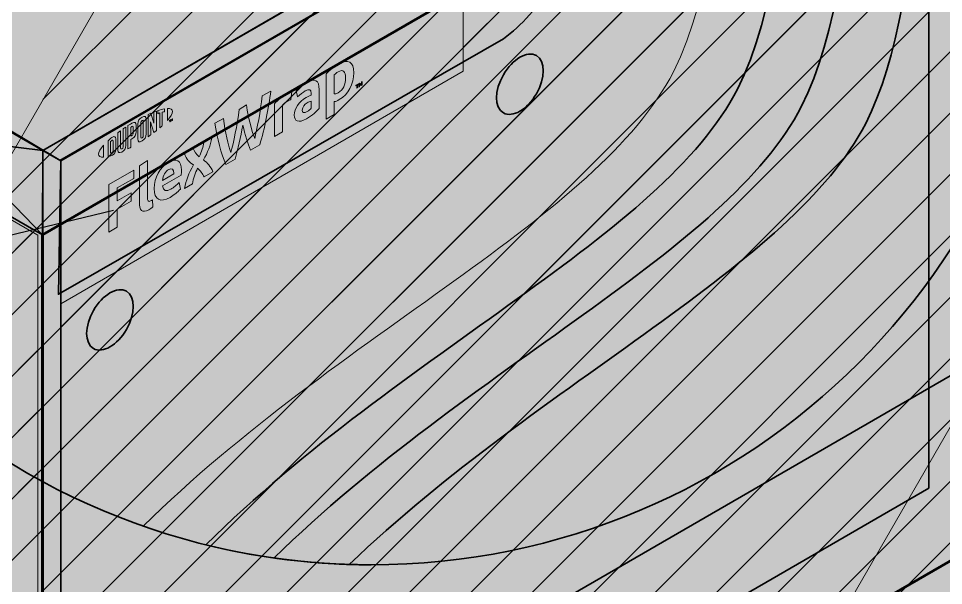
# Model space of a CAD drawing. Extents: x 26 to 585, y -793 to -8.
# Drawn here: x 246.1 to 459.2, y -595.6 to -465 of the extents above; entities that cross this region are included whole.
import ezdxf

# ---------------------------------------------------------------- set-up
doc = ezdxf.new("R2010")
doc.units = 0
doc.header["$MEASUREMENT"] = 0
for name, color, linetype, lineweight in [('brown coat', 7, 'Continuous', 0), ('circle', 7, 'Continuous', 0), ('drywall', 7, 'Continuous', 0), ('finish coat', 7, 'Continuous', 0), ('flexwrap', 7, 'Continuous', 0), ('lines and arrows', 7, 'Continuous', 0), ('OSB', 7, 'Continuous', 0), ('scratch coat', 7, 'Continuous', 0), ('studs and insulation', 7, 'Continuous', 0), ('vapor retrarder', 7, 'Continuous', 0), ('wire', 7, 'Continuous', 0), ('WRB', 7, 'Continuous', 0), ('WRB fasteners', 7, 'Continuous', 0)]:
    doc.layers.add(name, color=color, linetype=linetype, lineweight=lineweight)
pattern_1 = [(45, (0, 0), (-7.07107, 7.07107), [])]

# ---------------------------------------------------------------- blocks, each defined once
blk = doc.blocks.new('Block_8')
at = {"layer": 'drywall', "true_color": 0xebebec, "transparency": 33554687}
h = blk.add_hatch(color=7, dxfattribs=at)
h.dxf.hatch_style = 2
h.paths.add_polyline_path([(288.62, -287.56), (455.82, -190.84), (455.82, -573.17), (194.17, -724.54), (194.17, -462.21), (288.62, -407.56)])
at = {"layer": 'drywall', "color": 250, "lineweight": 35, "true_color": 0x231f20}
blk.add_lwpolyline([(288.62, -287.56), (455.82, -190.84), (455.82, -573.17), (194.17, -724.54), (194.17, -462.21), (288.62, -407.56)], close=True, dxfattribs=at)
at = {"layer": 'drywall'}
blk.add_circle((327.36, -431.97), 158.87, dxfattribs=at)
blk = doc.blocks.new('Block_9')
at = {"layer": 'vapor retrarder', "true_color": 0xc0e2ca, "transparency": 33554687}
h = blk.add_hatch(color=254, dxfattribs=at)
h.dxf.hatch_style = 2
edge = h.paths.add_edge_path()
edge.add_spline(control_points=[(199.26, -465.4), (201.2, -519.02), (203.58, -587.4), (190.31, -703.68), (190.31, -703.68), (558.88, -490.58), (558.88, -490.58), (558.88, -490.58), (551.08, -142.2), (551.08, -142.2), (551.08, -142.2), (295.49, -290.07), (295.49, -290.07), (292.7, -315.61), (290.81, -362.65), (294.05, -410.68), (294.05, -410.68), (199.26, -465.4), (199.26, -465.4)], knot_values=[0, 0, 0, 0, 1, 1, 1, 2, 2, 2, 3, 3, 3, 4, 4, 4, 5, 5, 5, 6, 6, 6, 6], degree=3, periodic=0)
at = {"layer": 'vapor retrarder'}
blk.add_circle((327.36, -431.97), 158.87, dxfattribs=at)
at = {"layer": 'vapor retrarder', "color": 250, "lineweight": 35, "true_color": 0x231f20}
blk.add_open_spline([(199.26, -465.4), (201.2, -519.02), (203.58, -587.4), (190.31, -703.68), (190.31, -703.68), (558.88, -490.58), (558.88, -490.58), (558.88, -490.58), (551.08, -142.2), (551.08, -142.2), (551.08, -142.2), (295.49, -290.07), (295.49, -290.07), (292.7, -315.61), (290.81, -362.65), (294.05, -410.68), (294.05, -410.68), (199.26, -465.4), (199.26, -465.4)], degree=3, knots=[0, 0, 0, 0, 1, 1, 1, 2, 2, 2, 3, 3, 3, 4, 4, 4, 5, 5, 5, 6, 6, 6, 6], dxfattribs=at)
blk = doc.blocks.new('Block_11')
at = {"layer": 'studs and insulation', "true_color": 0xffeb95, "transparency": 33554687}
h = blk.add_hatch(color=41, dxfattribs=at)
h.dxf.hatch_style = 2
h.paths.add_polyline_path([(558.47, -533.57), (558.47, -337.66), (251.64, -514.81), (251.64, -710.72)])
at = {"layer": 'studs and insulation', "true_color": 0x000000, "transparency": 33554687}
h = blk.add_hatch(dxfattribs=at)
h.set_pattern_fill('_U', color=18, scale=10, angle=45, style=2, pattern_type=0)
h.set_pattern_definition(pattern_1)
h.paths.add_polyline_path([(250.56, -712.17), (250.56, -514.91), (208.3, -490.51), (208.3, -687.77)])
at = {"layer": 'studs and insulation', "color": 250, "lineweight": 60, "true_color": 0x231f20}
blk.add_lwpolyline([(558.47, -533.57), (558.47, -337.66), (251.64, -514.81), (251.64, -710.72)], close=True, dxfattribs=at)
at = {"layer": 'studs and insulation'}
blk.add_lwpolyline([(250.56, -712.17), (250.56, -514.91), (208.3, -490.51), (208.3, -687.77)], close=True, dxfattribs=at)
blk = doc.blocks.new('Block_12')
at = {"layer": 'studs and insulation', "true_color": 0xc2b59b, "transparency": 33554687}
h = blk.add_hatch(color=253, dxfattribs=at)
h.dxf.hatch_style = 2
h.paths.add_polyline_path([(251.69, -495.37), (558.06, -318.48), (515.25, -293.82), (208.88, -470.7)])
h = blk.add_hatch(color=253, dxfattribs=at)
h.dxf.hatch_style = 2
h.paths.add_polyline_path([(558.47, -337.66), (558.52, -318.22), (251.69, -495.37), (251.64, -514.81)])
h = blk.add_hatch(color=253, dxfattribs=at)
h.dxf.hatch_style = 2
h.paths.add_polyline_path([(251.64, -514.81), (251.69, -495.37), (208.88, -470.7), (208.83, -490.15)])
at = {"layer": 'studs and insulation', "color": 250, "lineweight": 35, "true_color": 0x231f20}
for p, q in [((208.88, -470.7), (251.69, -514.89)), ((208.83, -490.15), (251.69, -495.37))]:
    blk.add_line(p, q, dxfattribs=at)
for points in [[(251.69, -495.37), (558.06, -318.48), (515.25, -293.82), (208.88, -470.7)], [(558.47, -337.66), (558.52, -318.22), (251.69, -495.37), (251.64, -514.81)], [(251.64, -514.81), (251.69, -495.37), (208.88, -470.7), (208.83, -490.15)]]:
    blk.add_lwpolyline(points, close=True, dxfattribs=at)
blk = doc.blocks.new('Block_10')
at = {"layer": 'studs and insulation'}
blk.add_circle((327.36, -431.97), 158.87, dxfattribs=at)
for name in ['Block_12', 'Block_11']:
    blk.add_blockref(name, (0, 0), dxfattribs=at)
blk = doc.blocks.new('Block_15')
at = {"layer": 'OSB', "true_color": 0xcfae78, "transparency": 33554687}
h = blk.add_hatch(color=43, dxfattribs=at)
h.dxf.hatch_style = 2
h.paths.add_polyline_path([(348.55, -324.11), (517.48, -226.38), (517.48, -608.71), (255.83, -760.08), (255.83, -497.75), (348.55, -444.11)])
h = blk.add_hatch(color=43, dxfattribs=at)
h.dxf.hatch_style = 2
h.paths.add_polyline_path([(348.34, -444.23), (255.83, -497.75), (251.69, -495.37), (344.38, -441.75)])
h = blk.add_hatch(color=43, dxfattribs=at)
h.dxf.hatch_style = 2
h.paths.add_polyline_path([(255.83, -497.75), (255.83, -760.08), (251.69, -757.69), (251.69, -495.37)])
at = {"layer": 'OSB', "color": 250, "lineweight": 35, "true_color": 0x231f20}
for points in [[(348.55, -324.11), (517.48, -226.38), (517.48, -608.71), (255.83, -760.08), (255.83, -497.75), (348.55, -444.11)], [(348.34, -444.23), (255.83, -497.75), (251.69, -495.37), (344.38, -441.75)], [(255.83, -497.75), (255.83, -760.08), (251.69, -757.69), (251.69, -495.37)]]:
    blk.add_lwpolyline(points, close=True, dxfattribs=at)
at = {"layer": 'OSB'}
blk.add_circle((327.36, -431.97), 158.87, dxfattribs=at)
blk = doc.blocks.new('Block_16')
at = {"layer": 'WRB', "true_color": 0x000000, "transparency": 33554687}
h = blk.add_hatch(dxfattribs=at)
h.set_pattern_fill('_U', color=18, scale=10, angle=45, style=2, pattern_type=0)
h.set_pattern_definition(pattern_1)
h.paths.add_polyline_path([(517.48, -608.71), (255.83, -760.08), (255.83, -497.75), (348.55, -444.11), (348.55, -324.11), (517.48, -226.38)])
at = {"layer": 'WRB', "color": 250, "lineweight": 35, "true_color": 0x231f20}
blk.add_lwpolyline([(348.55, -324.11), (517.48, -226.38), (517.48, -608.71), (255.83, -760.08), (255.83, -497.75), (348.55, -444.11)], close=True, dxfattribs=at)
at = {"layer": 'WRB'}
blk.add_lwpolyline([(517.48, -608.71), (255.83, -760.08), (255.83, -497.75), (348.55, -444.11), (348.55, -324.11), (517.48, -226.38)], close=True, dxfattribs=at)
blk.add_circle((327.36, -431.97), 158.87, dxfattribs=at)
blk = doc.blocks.new('Block_18')
at = {"layer": 'flexwrap', "true_color": 0x003b71, "transparency": 33554687}
h = blk.add_hatch(color=156, dxfattribs=at)
h.dxf.hatch_style = 2
edge = h.paths.add_edge_path()
edge.add_spline(control_points=[(319.72, -482.1), (320.91, -481.41), (321.47, -480.25), (321.47, -478.64), (321.47, -477.23), (320.95, -476.59), (319.72, -477.3), (319.38, -477.5), (319.14, -477.72), (318.85, -478.01), (318.85, -478.01), (318.85, -482.38), (318.85, -482.38), (319.11, -482.36), (319.33, -482.33), (319.72, -482.1)], knot_values=[0, 0, 0, 0, 1, 1, 1, 2, 2, 2, 3, 3, 3, 4, 4, 4, 5, 5, 5, 5], degree=3, periodic=0)
edge = h.paths.add_edge_path()
edge.add_spline(control_points=[(319.99, -483.69), (319.52, -483.97), (319.19, -484.09), (318.85, -484.15), (318.85, -484.15), (318.85, -487.12), (318.85, -487.12), (318.85, -487.12), (317, -488.19), (317, -488.19), (317, -488.19), (317, -477.76), (317, -477.76), (317.77, -476.91), (318.85, -476.02), (319.81, -475.47), (322.03, -474.19), (323.36, -474.98), (323.36, -477.48), (323.36, -480.05), (322.1, -482.48), (319.99, -483.69)], knot_values=[0, 0, 0, 0, 1, 1, 1, 2, 2, 2, 3, 3, 3, 4, 4, 4, 5, 5, 5, 6, 6, 6, 7, 7, 7, 7], degree=3, periodic=0)
h = blk.add_hatch(color=156, dxfattribs=at)
h.dxf.hatch_style = 2
edge = h.paths.add_edge_path()
edge.add_spline(control_points=[(313.56, -485.67), (313.56, -485.67), (313.56, -484), (313.56, -484), (313.25, -484.1), (312.93, -484.24), (312.6, -484.43), (311.98, -484.79), (311.49, -485.35), (311.49, -486.08), (311.49, -486.74), (311.9, -486.85), (312.62, -486.44), (313.02, -486.2), (313.36, -485.91), (313.56, -485.67)], knot_values=[0, 0, 0, 0, 1, 1, 1, 2, 2, 2, 3, 3, 3, 4, 4, 4, 5, 5, 5, 5], degree=3, periodic=0)
edge = h.paths.add_edge_path()
edge.add_spline(control_points=[(312.43, -488.09), (310.57, -489.16), (309.64, -488.66), (309.64, -487.25), (309.64, -485.7), (310.74, -484.16), (312.36, -483.21), (312.74, -482.99), (313.22, -482.77), (313.56, -482.64), (313.56, -482.64), (313.56, -482.26), (313.56, -482.26), (313.56, -481.31), (313.09, -481.13), (312.18, -481.66), (311.59, -482), (310.95, -482.48), (310.4, -483.06), (310.4, -483.06), (310.06, -481.57), (310.06, -481.57), (310.64, -480.95), (311.57, -480.23), (312.4, -479.75), (314.39, -478.6), (315.38, -479.25), (315.38, -481.36), (315.38, -481.36), (315.38, -485.7), (315.38, -485.7), (314.82, -486.35), (313.78, -487.31), (312.43, -488.09)], knot_values=[0, 0, 0, 0, 1, 1, 1, 2, 2, 2, 3, 3, 3, 4, 4, 4, 5, 5, 5, 6, 6, 6, 7, 7, 7, 8, 8, 8, 9, 9, 9, 10, 10, 10, 11, 11, 11, 11], degree=3, periodic=0)
h = blk.add_hatch(color=156, dxfattribs=at)
h.dxf.hatch_style = 2
edge = h.paths.add_edge_path()
edge.add_spline(control_points=[(324.69, -479.87), (324.76, -480.03), (324.83, -480.13), (324.91, -480.22), (324.99, -480.03), (325.04, -479.86), (325.11, -479.63), (325.11, -479.63), (325.31, -479.52), (325.31, -479.52), (325.31, -479.52), (325.31, -480.33), (325.31, -480.33), (325.31, -480.33), (325.14, -480.43), (325.14, -480.43), (325.14, -480.43), (325.14, -480.05), (325.14, -480.05), (325.14, -480.05), (325.15, -479.92), (325.15, -479.92), (325.09, -480.08), (325.03, -480.24), (324.97, -480.38), (324.97, -480.38), (324.84, -480.45), (324.84, -480.45), (324.78, -480.38), (324.72, -480.29), (324.66, -480.2), (324.66, -480.2), (324.67, -480.32), (324.67, -480.32), (324.67, -480.32), (324.67, -480.7), (324.67, -480.7), (324.67, -480.7), (324.5, -480.79), (324.5, -480.79), (324.5, -480.79), (324.5, -479.99), (324.5, -479.99), (324.5, -479.99), (324.69, -479.87), (324.69, -479.87)], knot_values=[0, 0, 0, 0, 1, 1, 1, 2, 2, 2, 3, 3, 3, 4, 4, 4, 5, 5, 5, 6, 6, 6, 7, 7, 7, 8, 8, 8, 9, 9, 9, 10, 10, 10, 11, 11, 11, 12, 12, 12, 13, 13, 13, 14, 14, 14, 15, 15, 15, 15], degree=3, periodic=0)
edge = h.paths.add_edge_path()
edge.add_spline(control_points=[(324.04, -480.43), (324.04, -480.43), (323.85, -480.54), (323.85, -480.54), (323.85, -480.54), (323.85, -480.36), (323.85, -480.36), (323.85, -480.36), (324.42, -480.03), (324.42, -480.03), (324.42, -480.03), (324.42, -480.21), (324.42, -480.21), (324.42, -480.21), (324.23, -480.32), (324.23, -480.32), (324.23, -480.32), (324.23, -480.95), (324.23, -480.95), (324.23, -480.95), (324.04, -481.06), (324.04, -481.06), (324.04, -481.06), (324.04, -480.43), (324.04, -480.43)], knot_values=[0, 0, 0, 0, 1, 1, 1, 2, 2, 2, 3, 3, 3, 4, 4, 4, 5, 5, 5, 6, 6, 6, 7, 7, 7, 8, 8, 8, 8], degree=3, periodic=0)
h = blk.add_hatch(color=156, dxfattribs=at)
h.dxf.hatch_style = 2
edge = h.paths.add_edge_path()
edge.add_spline(control_points=[(302.25, -482.84), (302.25, -482.84), (304.23, -481.7), (304.23, -481.7), (303.71, -485.64), (302.82, -490.45), (301.67, -494.12), (301.67, -494.12), (299.54, -495.34), (299.54, -495.34), (298.88, -493.77), (298.29, -491.82), (297.79, -489.55), (297.27, -492.41), (296.69, -495.04), (296.01, -497.38), (296.01, -497.38), (293.89, -498.61), (293.89, -498.61), (292.81, -496.23), (291.84, -492.49), (291.34, -489.14), (291.34, -489.14), (293.31, -488.01), (293.31, -488.01), (293.73, -491.06), (294.48, -494.33), (295.04, -495.83), (295.62, -493.67), (296.53, -489.55), (296.92, -485.92), (296.92, -485.92), (298.65, -484.92), (298.65, -484.92), (299.06, -488.09), (299.94, -491.18), (300.53, -492.66), (301.07, -490.52), (301.84, -486.37), (302.25, -482.84)], knot_values=[0, 0, 0, 0, 1, 1, 1, 2, 2, 2, 3, 3, 3, 4, 4, 4, 5, 5, 5, 6, 6, 6, 7, 7, 7, 8, 8, 8, 9, 9, 9, 10, 10, 10, 11, 11, 11, 12, 12, 12, 13, 13, 13, 13], degree=3, periodic=0)
h = blk.add_hatch(color=156, dxfattribs=at)
h.dxf.hatch_style = 2
edge = h.paths.add_edge_path()
edge.add_spline(control_points=[(307.89, -482.35), (308.38, -482.07), (308.84, -481.87), (309.11, -481.79), (309.11, -481.79), (308.84, -483.71), (308.84, -483.71), (308.61, -483.75), (308.33, -483.88), (308.04, -484.05), (307.54, -484.33), (307.2, -484.64), (306.92, -484.96), (306.92, -484.96), (306.92, -491.08), (306.92, -491.08), (306.92, -491.08), (305.05, -492.16), (305.05, -492.16), (305.05, -492.16), (305.05, -484.68), (305.05, -484.68), (305.78, -483.83), (306.92, -482.91), (307.89, -482.35)], knot_values=[0, 0, 0, 0, 1, 1, 1, 2, 2, 2, 3, 3, 3, 4, 4, 4, 5, 5, 5, 6, 6, 6, 7, 7, 7, 8, 8, 8, 8], degree=3, periodic=0)
h = blk.add_hatch(color=156, dxfattribs=at)
h.dxf.hatch_style = 2
edge = h.paths.add_edge_path()
edge.add_spline(control_points=[(286.4, -498.74), (285.5, -498.11), (284.78, -497.44), (284.36, -496.12), (284.36, -496.12), (286.38, -494.96), (286.38, -494.96), (286.55, -495.56), (287.15, -496.28), (287.74, -496.83), (288.25, -495.68), (288.68, -494.51), (288.77, -493.58), (288.77, -493.58), (290.67, -492.48), (290.67, -492.48), (290.32, -494.31), (289.72, -495.8), (288.71, -497.58), (289.68, -498.29), (290.34, -499), (290.9, -500.33), (290.9, -500.33), (288.88, -501.5), (288.88, -501.5), (288.6, -500.79), (287.92, -500.01), (287.35, -499.48), (286.84, -500.63), (286.35, -501.85), (286.16, -503.07), (286.16, -503.07), (284.35, -504.12), (284.35, -504.12), (284.69, -502.3), (285.32, -500.68), (286.4, -498.74)], knot_values=[0, 0, 0, 0, 1, 1, 1, 2, 2, 2, 3, 3, 3, 4, 4, 4, 5, 5, 5, 6, 6, 6, 7, 7, 7, 8, 8, 8, 9, 9, 9, 10, 10, 10, 11, 11, 11, 12, 12, 12, 12], degree=3, periodic=0)
h = blk.add_hatch(color=156, dxfattribs=at)
h.dxf.hatch_style = 2
edge = h.paths.add_edge_path()
edge.add_spline(control_points=[(275.82, -506.15), (275.82, -506.99), (276.01, -507.33), (276.55, -507.02), (276.69, -506.94), (276.82, -506.85), (276.95, -506.75), (276.95, -506.75), (277.08, -508.37), (277.08, -508.37), (276.82, -508.58), (276.41, -508.89), (276.13, -509.05), (274.58, -509.94), (273.96, -509.13), (273.96, -507.26), (273.96, -507.26), (273.96, -498.91), (273.96, -498.91), (273.96, -498.91), (275.82, -497.71), (275.82, -497.71), (275.82, -497.71), (275.82, -506.15), (275.82, -506.15)], knot_values=[0, 0, 0, 0, 1, 1, 1, 2, 2, 2, 3, 3, 3, 4, 4, 4, 5, 5, 5, 6, 6, 6, 7, 7, 7, 8, 8, 8, 8], degree=3, periodic=0)
h = blk.add_hatch(color=156, dxfattribs=at)
h.dxf.hatch_style = 2
edge = h.paths.add_edge_path()
edge.add_spline(control_points=[(279.29, -502.29), (279.29, -502.29), (281.86, -500.8), (281.86, -500.8), (281.86, -500.8), (281.86, -500.62), (281.86, -500.62), (281.86, -499.74), (281.45, -499.33), (280.71, -499.76), (279.92, -500.22), (279.41, -501.16), (279.29, -502.29)], knot_values=[0, 0, 0, 0, 1, 1, 1, 2, 2, 2, 3, 3, 3, 4, 4, 4, 4], degree=3, periodic=0)
edge = h.paths.add_edge_path()
edge.add_spline(control_points=[(283.39, -504.33), (282.79, -504.98), (281.91, -505.71), (281.02, -506.23), (278.84, -507.48), (277.35, -506.75), (277.35, -504.16), (277.35, -501.67), (278.72, -499.19), (280.71, -498.05), (282.48, -497.02), (283.64, -497.8), (283.64, -499.9), (283.64, -500.37), (283.62, -500.79), (283.59, -501.12), (283.59, -501.12), (279.31, -503.58), (279.31, -503.58), (279.49, -504.73), (280.13, -504.93), (281.21, -504.3), (281.87, -503.92), (282.51, -503.38), (283.09, -502.76), (283.09, -502.76), (283.39, -504.33), (283.39, -504.33)], knot_values=[0, 0, 0, 0, 1, 1, 1, 2, 2, 2, 3, 3, 3, 4, 4, 4, 5, 5, 5, 6, 6, 6, 7, 7, 7, 8, 8, 8, 9, 9, 9, 9], degree=3, periodic=0)
h = blk.add_hatch(color=156, dxfattribs=at)
h.dxf.hatch_style = 2
edge = h.paths.add_edge_path()
edge.add_spline(control_points=[(266.92, -514.18), (266.92, -514.18), (266.92, -503.24), (266.92, -503.24), (266.92, -503.24), (272.68, -499.91), (272.68, -499.91), (272.68, -499.91), (272.68, -501.82), (272.68, -501.82), (272.68, -501.82), (268.85, -504.03), (268.85, -504.03), (268.85, -504.03), (268.85, -507), (268.85, -507), (268.85, -507), (272.08, -505.14), (272.08, -505.14), (272.08, -505.14), (272.08, -507.05), (272.08, -507.05), (272.08, -507.05), (268.85, -508.91), (268.85, -508.91), (268.85, -508.91), (268.85, -513.06), (268.85, -513.06), (268.85, -513.06), (266.92, -514.18), (266.92, -514.18)], knot_values=[0, 0, 0, 0, 1, 1, 1, 2, 2, 2, 3, 3, 3, 4, 4, 4, 5, 5, 5, 6, 6, 6, 7, 7, 7, 8, 8, 8, 9, 9, 9, 10, 10, 10, 10], degree=3, periodic=0)
at = {"layer": 'flexwrap'}
for points, knots in [([(319.99, -483.69), (319.52, -483.97), (319.19, -484.09), (318.85, -484.15), (318.85, -484.15), (318.85, -487.12), (318.85, -487.12), (318.85, -487.12), (317, -488.19), (317, -488.19), (317, -488.19), (317, -477.76), (317, -477.76), (317.77, -476.91), (318.85, -476.02), (319.81, -475.47), (322.03, -474.19), (323.36, -474.98), (323.36, -477.48), (323.36, -480.05), (322.1, -482.48), (319.99, -483.69)], [0, 0, 0, 0, 1, 1, 1, 2, 2, 2, 3, 3, 3, 4, 4, 4, 5, 5, 5, 6, 6, 6, 7, 7, 7, 7]), ([(319.72, -482.1), (320.91, -481.41), (321.47, -480.25), (321.47, -478.64), (321.47, -477.23), (320.95, -476.59), (319.72, -477.3), (319.38, -477.5), (319.14, -477.72), (318.85, -478.01), (318.85, -478.01), (318.85, -482.38), (318.85, -482.38), (319.11, -482.36), (319.33, -482.33), (319.72, -482.1)], [0, 0, 0, 0, 1, 1, 1, 2, 2, 2, 3, 3, 3, 4, 4, 4, 5, 5, 5, 5]), ([(312.43, -488.09), (310.57, -489.16), (309.64, -488.66), (309.64, -487.25), (309.64, -485.7), (310.74, -484.16), (312.36, -483.21), (312.74, -482.99), (313.22, -482.77), (313.56, -482.64), (313.56, -482.64), (313.56, -482.26), (313.56, -482.26), (313.56, -481.31), (313.09, -481.13), (312.18, -481.66), (311.59, -482), (310.95, -482.48), (310.4, -483.06), (310.4, -483.06), (310.06, -481.57), (310.06, -481.57), (310.64, -480.95), (311.57, -480.23), (312.4, -479.75), (314.39, -478.6), (315.38, -479.25), (315.38, -481.36), (315.38, -481.36), (315.38, -485.7), (315.38, -485.7), (314.82, -486.35), (313.78, -487.31), (312.43, -488.09)], [0, 0, 0, 0, 1, 1, 1, 2, 2, 2, 3, 3, 3, 4, 4, 4, 5, 5, 5, 6, 6, 6, 7, 7, 7, 8, 8, 8, 9, 9, 9, 10, 10, 10, 11, 11, 11, 11]), ([(324.04, -480.43), (324.04, -480.43), (323.85, -480.54), (323.85, -480.54), (323.85, -480.54), (323.85, -480.36), (323.85, -480.36), (323.85, -480.36), (324.42, -480.03), (324.42, -480.03), (324.42, -480.03), (324.42, -480.21), (324.42, -480.21), (324.42, -480.21), (324.23, -480.32), (324.23, -480.32), (324.23, -480.32), (324.23, -480.95), (324.23, -480.95), (324.23, -480.95), (324.04, -481.06), (324.04, -481.06), (324.04, -481.06), (324.04, -480.43), (324.04, -480.43)], [0, 0, 0, 0, 1, 1, 1, 2, 2, 2, 3, 3, 3, 4, 4, 4, 5, 5, 5, 6, 6, 6, 7, 7, 7, 8, 8, 8, 8]), ([(324.69, -479.87), (324.76, -480.03), (324.83, -480.13), (324.91, -480.22), (324.99, -480.03), (325.04, -479.86), (325.11, -479.63), (325.11, -479.63), (325.31, -479.52), (325.31, -479.52), (325.31, -479.52), (325.31, -480.33), (325.31, -480.33), (325.31, -480.33), (325.14, -480.43), (325.14, -480.43), (325.14, -480.43), (325.14, -480.05), (325.14, -480.05), (325.14, -480.05), (325.15, -479.92), (325.15, -479.92), (325.09, -480.08), (325.03, -480.24), (324.97, -480.38), (324.97, -480.38), (324.84, -480.45), (324.84, -480.45), (324.78, -480.38), (324.72, -480.29), (324.66, -480.2), (324.66, -480.2), (324.67, -480.32), (324.67, -480.32), (324.67, -480.32), (324.67, -480.7), (324.67, -480.7), (324.67, -480.7), (324.5, -480.79), (324.5, -480.79), (324.5, -480.79), (324.5, -479.99), (324.5, -479.99), (324.5, -479.99), (324.69, -479.87), (324.69, -479.87)], [0, 0, 0, 0, 1, 1, 1, 2, 2, 2, 3, 3, 3, 4, 4, 4, 5, 5, 5, 6, 6, 6, 7, 7, 7, 8, 8, 8, 9, 9, 9, 10, 10, 10, 11, 11, 11, 12, 12, 12, 13, 13, 13, 14, 14, 14, 15, 15, 15, 15]), ([(302.25, -482.84), (302.25, -482.84), (304.23, -481.7), (304.23, -481.7), (303.71, -485.64), (302.82, -490.45), (301.67, -494.12), (301.67, -494.12), (299.54, -495.34), (299.54, -495.34), (298.88, -493.77), (298.29, -491.82), (297.79, -489.55), (297.27, -492.41), (296.69, -495.04), (296.01, -497.38), (296.01, -497.38), (293.89, -498.61), (293.89, -498.61), (292.81, -496.23), (291.84, -492.49), (291.34, -489.14), (291.34, -489.14), (293.31, -488.01), (293.31, -488.01), (293.73, -491.06), (294.48, -494.33), (295.04, -495.83), (295.62, -493.67), (296.53, -489.55), (296.92, -485.92), (296.92, -485.92), (298.65, -484.92), (298.65, -484.92), (299.06, -488.09), (299.94, -491.18), (300.53, -492.66), (301.07, -490.52), (301.84, -486.37), (302.25, -482.84)], [0, 0, 0, 0, 1, 1, 1, 2, 2, 2, 3, 3, 3, 4, 4, 4, 5, 5, 5, 6, 6, 6, 7, 7, 7, 8, 8, 8, 9, 9, 9, 10, 10, 10, 11, 11, 11, 12, 12, 12, 13, 13, 13, 13]), ([(307.89, -482.35), (308.38, -482.07), (308.84, -481.87), (309.11, -481.79), (309.11, -481.79), (308.84, -483.71), (308.84, -483.71), (308.61, -483.75), (308.33, -483.88), (308.04, -484.05), (307.54, -484.33), (307.2, -484.64), (306.92, -484.96), (306.92, -484.96), (306.92, -491.08), (306.92, -491.08), (306.92, -491.08), (305.05, -492.16), (305.05, -492.16), (305.05, -492.16), (305.05, -484.68), (305.05, -484.68), (305.78, -483.83), (306.92, -482.91), (307.89, -482.35)], [0, 0, 0, 0, 1, 1, 1, 2, 2, 2, 3, 3, 3, 4, 4, 4, 5, 5, 5, 6, 6, 6, 7, 7, 7, 8, 8, 8, 8]), ([(313.56, -485.67), (313.56, -485.67), (313.56, -484), (313.56, -484), (313.25, -484.1), (312.93, -484.24), (312.6, -484.43), (311.98, -484.79), (311.49, -485.35), (311.49, -486.08), (311.49, -486.74), (311.9, -486.85), (312.62, -486.44), (313.02, -486.2), (313.36, -485.91), (313.56, -485.67)], [0, 0, 0, 0, 1, 1, 1, 2, 2, 2, 3, 3, 3, 4, 4, 4, 5, 5, 5, 5]), ([(286.4, -498.74), (285.5, -498.11), (284.78, -497.44), (284.36, -496.12), (284.36, -496.12), (286.38, -494.96), (286.38, -494.96), (286.55, -495.56), (287.15, -496.28), (287.74, -496.83), (288.25, -495.68), (288.68, -494.51), (288.77, -493.58), (288.77, -493.58), (290.67, -492.48), (290.67, -492.48), (290.32, -494.31), (289.72, -495.8), (288.71, -497.58), (289.68, -498.29), (290.34, -499), (290.9, -500.33), (290.9, -500.33), (288.88, -501.5), (288.88, -501.5), (288.6, -500.79), (287.92, -500.01), (287.35, -499.48), (286.84, -500.63), (286.35, -501.85), (286.16, -503.07), (286.16, -503.07), (284.35, -504.12), (284.35, -504.12), (284.69, -502.3), (285.32, -500.68), (286.4, -498.74)], [0, 0, 0, 0, 1, 1, 1, 2, 2, 2, 3, 3, 3, 4, 4, 4, 5, 5, 5, 6, 6, 6, 7, 7, 7, 8, 8, 8, 9, 9, 9, 10, 10, 10, 11, 11, 11, 12, 12, 12, 12]), ([(275.82, -506.15), (275.82, -506.99), (276.01, -507.33), (276.55, -507.02), (276.69, -506.94), (276.82, -506.85), (276.95, -506.75), (276.95, -506.75), (277.08, -508.37), (277.08, -508.37), (276.82, -508.58), (276.41, -508.89), (276.13, -509.05), (274.58, -509.94), (273.96, -509.13), (273.96, -507.26), (273.96, -507.26), (273.96, -498.91), (273.96, -498.91), (273.96, -498.91), (275.82, -497.71), (275.82, -497.71), (275.82, -497.71), (275.82, -506.15), (275.82, -506.15)], [0, 0, 0, 0, 1, 1, 1, 2, 2, 2, 3, 3, 3, 4, 4, 4, 5, 5, 5, 6, 6, 6, 7, 7, 7, 8, 8, 8, 8]), ([(283.39, -504.33), (282.79, -504.98), (281.91, -505.71), (281.02, -506.23), (278.84, -507.48), (277.35, -506.75), (277.35, -504.16), (277.35, -501.67), (278.72, -499.19), (280.71, -498.05), (282.48, -497.02), (283.64, -497.8), (283.64, -499.9), (283.64, -500.37), (283.62, -500.79), (283.59, -501.12), (283.59, -501.12), (279.31, -503.58), (279.31, -503.58), (279.49, -504.73), (280.13, -504.93), (281.21, -504.3), (281.87, -503.92), (282.51, -503.38), (283.09, -502.76), (283.09, -502.76), (283.39, -504.33), (283.39, -504.33)], [0, 0, 0, 0, 1, 1, 1, 2, 2, 2, 3, 3, 3, 4, 4, 4, 5, 5, 5, 6, 6, 6, 7, 7, 7, 8, 8, 8, 9, 9, 9, 9]), ([(266.92, -514.18), (266.92, -514.18), (266.92, -503.24), (266.92, -503.24), (266.92, -503.24), (272.68, -499.91), (272.68, -499.91), (272.68, -499.91), (272.68, -501.82), (272.68, -501.82), (272.68, -501.82), (268.85, -504.03), (268.85, -504.03), (268.85, -504.03), (268.85, -507), (268.85, -507), (268.85, -507), (272.08, -505.14), (272.08, -505.14), (272.08, -505.14), (272.08, -507.05), (272.08, -507.05), (272.08, -507.05), (268.85, -508.91), (268.85, -508.91), (268.85, -508.91), (268.85, -513.06), (268.85, -513.06), (268.85, -513.06), (266.92, -514.18), (266.92, -514.18)], [0, 0, 0, 0, 1, 1, 1, 2, 2, 2, 3, 3, 3, 4, 4, 4, 5, 5, 5, 6, 6, 6, 7, 7, 7, 8, 8, 8, 9, 9, 9, 10, 10, 10, 10]), ([(279.29, -502.29), (279.29, -502.29), (281.86, -500.8), (281.86, -500.8), (281.86, -500.8), (281.86, -500.62), (281.86, -500.62), (281.86, -499.74), (281.45, -499.33), (280.71, -499.76), (279.92, -500.22), (279.41, -501.16), (279.29, -502.29)], [0, 0, 0, 0, 1, 1, 1, 2, 2, 2, 3, 3, 3, 4, 4, 4, 4])]:
    blk.add_open_spline(points, degree=3, knots=knots, dxfattribs=at)
blk = doc.blocks.new('Block_19')
at = {"layer": 'flexwrap', "true_color": 0x003b71, "transparency": 33554687}
h = blk.add_hatch(color=156, dxfattribs=at)
h.dxf.hatch_style = 2
edge = h.paths.add_edge_path()
edge.add_spline(control_points=[(278.19, -486.92), (278.35, -486.86), (278.51, -486.81), (278.66, -486.76), (278.66, -486.76), (278.66, -490.16), (278.66, -490.16), (278.81, -490.04), (279.07, -489.81), (279.24, -489.65), (279.24, -489.65), (279.24, -486.58), (279.24, -486.58), (279.41, -486.54), (279.57, -486.49), (279.72, -486.46), (279.72, -486.46), (279.72, -485.8), (279.72, -485.8), (279.26, -485.88), (278.77, -486.02), (278.19, -486.21), (278.19, -486.21), (278.19, -486.92), (278.19, -486.92)], knot_values=[0, 0, 0, 0, 1, 1, 1, 2, 2, 2, 3, 3, 3, 4, 4, 4, 5, 5, 5, 6, 6, 6, 7, 7, 7, 8, 8, 8, 8], degree=3, periodic=0)
h = blk.add_hatch(color=156, dxfattribs=at)
h.dxf.hatch_style = 2
edge = h.paths.add_edge_path()
edge.add_spline(control_points=[(281.58, -486.42), (281.58, -486.92), (281.15, -487.64), (280.41, -488.47), (280.41, -488.47), (280.41, -485.72), (280.41, -485.72), (281.15, -485.7), (281.58, -485.92), (281.58, -486.42)], knot_values=[0, 0, 0, 0, 1, 1, 1, 2, 2, 2, 3, 3, 3, 3], degree=3, periodic=0)
h = blk.add_hatch(color=156, dxfattribs=at)
h.dxf.hatch_style = 2
edge = h.paths.add_edge_path()
edge.add_spline(control_points=[(274.86, -491.97), (274.86, -492.18), (274.8, -492.32), (274.57, -492.46), (274.33, -492.61), (274.27, -492.53), (274.27, -492.31), (274.27, -492.31), (274.27, -488.99), (274.27, -488.99), (274.27, -488.77), (274.33, -488.61), (274.57, -488.48), (274.8, -488.36), (274.86, -488.43), (274.86, -488.64), (274.86, -488.64), (274.86, -491.97), (274.86, -491.97)], knot_values=[0, 0, 0, 0, 1, 1, 1, 2, 2, 2, 3, 3, 3, 4, 4, 4, 5, 5, 5, 6, 6, 6, 6], degree=3, periodic=0)
edge = h.paths.add_edge_path()
edge.add_spline(control_points=[(274.57, -487.74), (273.97, -488.05), (273.61, -488.56), (273.61, -489.26), (273.61, -489.26), (273.61, -492.75), (273.61, -492.75), (273.61, -493.49), (273.94, -493.61), (274.57, -493.21), (275.19, -492.82), (275.52, -492.36), (275.52, -491.57), (275.52, -491.57), (275.52, -488.25), (275.52, -488.25), (275.52, -487.49), (275.22, -487.4), (274.57, -487.74)], knot_values=[0, 0, 0, 0, 1, 1, 1, 2, 2, 2, 3, 3, 3, 4, 4, 4, 5, 5, 5, 6, 6, 6, 6], degree=3, periodic=0)
h = blk.add_hatch(color=156, dxfattribs=at)
h.dxf.hatch_style = 2
edge = h.paths.add_edge_path()
edge.add_spline(control_points=[(277.32, -489.12), (277.32, -489.12), (276.6, -486.82), (276.6, -486.82), (276.4, -486.91), (276.16, -487.01), (275.98, -487.1), (275.98, -487.1), (275.98, -492.22), (275.98, -492.22), (276.11, -492.13), (276.44, -491.9), (276.61, -491.77), (276.61, -491.77), (276.55, -488.79), (276.55, -488.79), (276.55, -488.79), (277.32, -491.25), (277.32, -491.25), (277.48, -491.12), (277.71, -490.94), (277.87, -490.81), (277.87, -490.81), (277.87, -486.32), (277.87, -486.32), (277.71, -486.38), (277.41, -486.49), (277.27, -486.55), (277.27, -486.55), (277.32, -489.12), (277.32, -489.12)], knot_values=[0, 0, 0, 0, 1, 1, 1, 2, 2, 2, 3, 3, 3, 4, 4, 4, 5, 5, 5, 6, 6, 6, 7, 7, 7, 8, 8, 8, 9, 9, 9, 10, 10, 10, 10], degree=3, periodic=0)
h = blk.add_hatch(color=156, dxfattribs=at)
h.dxf.hatch_style = 2
edge = h.paths.add_edge_path()
edge.add_spline(control_points=[(270.18, -494.55), (270.18, -494.76), (270.12, -494.93), (269.89, -495.03), (269.67, -495.13), (269.61, -495.05), (269.61, -494.8), (269.61, -494.8), (269.61, -490.84), (269.61, -490.84), (269.46, -490.95), (269.13, -491.19), (268.98, -491.3), (268.98, -491.3), (268.98, -495.3), (268.98, -495.3), (268.98, -495.94), (269.25, -496.03), (269.89, -495.75), (270.47, -495.49), (270.83, -494.95), (270.83, -494.24), (270.83, -494.24), (270.83, -490), (270.83, -490), (270.71, -490.08), (270.31, -490.35), (270.18, -490.44), (270.18, -490.44), (270.18, -494.55), (270.18, -494.55)], knot_values=[0, 0, 0, 0, 1, 1, 1, 2, 2, 2, 3, 3, 3, 4, 4, 4, 5, 5, 5, 6, 6, 6, 7, 7, 7, 8, 8, 8, 9, 9, 9, 10, 10, 10, 10], degree=3, periodic=0)
h = blk.add_hatch(color=156, dxfattribs=at)
h.dxf.hatch_style = 2
edge = h.paths.add_edge_path()
edge.add_spline(control_points=[(272.54, -491.44), (272.54, -491.67), (272.47, -491.83), (272.21, -491.98), (272.21, -491.98), (271.98, -492.11), (271.98, -492.11), (271.98, -492.11), (271.98, -490.01), (271.98, -490.01), (272.08, -489.95), (272.14, -489.91), (272.2, -489.88), (272.48, -489.71), (272.54, -489.8), (272.54, -490.04), (272.54, -490.04), (272.54, -491.44), (272.54, -491.44)], knot_values=[0, 0, 0, 0, 1, 1, 1, 2, 2, 2, 3, 3, 3, 4, 4, 4, 5, 5, 5, 6, 6, 6, 6], degree=3, periodic=0)
edge = h.paths.add_edge_path()
edge.add_spline(control_points=[(272.24, -489.11), (272.12, -489.18), (271.71, -489.43), (271.33, -489.68), (271.33, -489.68), (271.33, -495.01), (271.33, -495.01), (271.46, -494.94), (271.8, -494.77), (271.98, -494.67), (271.98, -494.67), (271.98, -492.86), (271.98, -492.86), (271.98, -492.86), (272.24, -492.71), (272.24, -492.71), (272.92, -492.31), (273.2, -491.8), (273.2, -491.12), (273.2, -491.12), (273.2, -489.55), (273.2, -489.55), (273.2, -488.89), (272.88, -488.74), (272.24, -489.11)], knot_values=[0, 0, 0, 0, 1, 1, 1, 2, 2, 2, 3, 3, 3, 4, 4, 4, 5, 5, 5, 6, 6, 6, 7, 7, 7, 8, 8, 8, 8], degree=3, periodic=0)
h = blk.add_hatch(color=156, dxfattribs=at)
h.dxf.hatch_style = 2
edge = h.paths.add_edge_path()
edge.add_spline(control_points=[(281.23, -488.27), (281.23, -488.27), (281.3, -488.23), (281.3, -488.23), (281.3, -488.23), (281.4, -488.36), (281.4, -488.36), (281.4, -488.36), (281.51, -488.11), (281.51, -488.11), (281.51, -488.11), (281.58, -488.07), (281.58, -488.07), (281.58, -488.07), (281.58, -488.47), (281.58, -488.47), (281.58, -488.47), (281.51, -488.51), (281.51, -488.51), (281.51, -488.51), (281.51, -488.22), (281.51, -488.22), (281.51, -488.22), (281.41, -488.47), (281.41, -488.47), (281.41, -488.47), (281.4, -488.48), (281.4, -488.48), (281.4, -488.48), (281.29, -488.35), (281.29, -488.35), (281.29, -488.35), (281.29, -488.63), (281.29, -488.63), (281.29, -488.63), (281.23, -488.67), (281.23, -488.67), (281.23, -488.67), (281.23, -488.27), (281.23, -488.27)], knot_values=[0, 0, 0, 0, 1, 1, 1, 2, 2, 2, 3, 3, 3, 4, 4, 4, 5, 5, 5, 6, 6, 6, 7, 7, 7, 8, 8, 8, 9, 9, 9, 10, 10, 10, 11, 11, 11, 12, 12, 12, 13, 13, 13, 13], degree=3, periodic=0)
edge = h.paths.add_edge_path()
edge.add_spline(control_points=[(280.99, -488.48), (280.99, -488.48), (280.88, -488.54), (280.88, -488.54), (280.88, -488.54), (280.88, -488.48), (280.88, -488.48), (280.88, -488.48), (281.16, -488.31), (281.16, -488.31), (281.16, -488.31), (281.16, -488.38), (281.16, -488.38), (281.16, -488.38), (281.05, -488.45), (281.05, -488.45), (281.05, -488.45), (281.05, -488.77), (281.05, -488.77), (281.05, -488.77), (280.99, -488.81), (280.99, -488.81), (280.99, -488.81), (280.99, -488.48), (280.99, -488.48)], knot_values=[0, 0, 0, 0, 1, 1, 1, 2, 2, 2, 3, 3, 3, 4, 4, 4, 5, 5, 5, 6, 6, 6, 7, 7, 7, 8, 8, 8, 8], degree=3, periodic=0)
h = blk.add_hatch(color=156, dxfattribs=at)
h.dxf.hatch_style = 2
edge = h.paths.add_edge_path()
edge.add_spline(control_points=[(267.94, -495.42), (267.94, -495.63), (267.83, -495.76), (267.7, -495.84), (267.59, -495.9), (267.44, -495.94), (267.31, -495.98), (267.31, -495.98), (267.31, -493.35), (267.31, -493.35), (267.44, -493.24), (267.59, -493.1), (267.7, -493.05), (267.83, -492.97), (267.94, -492.98), (267.94, -493.19), (267.94, -493.19), (267.94, -495.42), (267.94, -495.42)], knot_values=[0, 0, 0, 0, 1, 1, 1, 2, 2, 2, 3, 3, 3, 4, 4, 4, 5, 5, 5, 6, 6, 6, 6], degree=3, periodic=0)
edge = h.paths.add_edge_path()
edge.add_spline(control_points=[(267.78, -492.31), (267.58, -492.43), (267.28, -492.67), (266.74, -493.17), (266.74, -493.17), (266.74, -496.81), (266.74, -496.81), (267.21, -496.7), (267.58, -496.59), (267.78, -496.47), (268.26, -496.2), (268.52, -495.71), (268.52, -495.17), (268.52, -495.17), (268.52, -492.75), (268.52, -492.75), (268.52, -492.22), (268.26, -492.04), (267.78, -492.31)], knot_values=[0, 0, 0, 0, 1, 1, 1, 2, 2, 2, 3, 3, 3, 4, 4, 4, 5, 5, 5, 6, 6, 6, 6], degree=3, periodic=0)
h = blk.add_hatch(color=156, dxfattribs=at)
h.dxf.hatch_style = 2
edge = h.paths.add_edge_path()
edge.add_spline(control_points=[(264.56, -496.24), (264.56, -496.75), (264.98, -496.97), (265.72, -496.95), (265.72, -496.95), (265.72, -494.21), (265.72, -494.21), (264.98, -495.03), (264.56, -495.75), (264.56, -496.24)], knot_values=[0, 0, 0, 0, 1, 1, 1, 2, 2, 2, 3, 3, 3, 3], degree=3, periodic=0)
at = {"layer": 'flexwrap'}
for points, knots in [([(278.19, -486.92), (278.35, -486.86), (278.51, -486.81), (278.66, -486.76), (278.66, -486.76), (278.66, -490.16), (278.66, -490.16), (278.81, -490.04), (279.07, -489.81), (279.24, -489.65), (279.24, -489.65), (279.24, -486.58), (279.24, -486.58), (279.41, -486.54), (279.57, -486.49), (279.72, -486.46), (279.72, -486.46), (279.72, -485.8), (279.72, -485.8), (279.26, -485.88), (278.77, -486.02), (278.19, -486.21), (278.19, -486.21), (278.19, -486.92), (278.19, -486.92)], [0, 0, 0, 0, 1, 1, 1, 2, 2, 2, 3, 3, 3, 4, 4, 4, 5, 5, 5, 6, 6, 6, 7, 7, 7, 8, 8, 8, 8]), ([(281.58, -486.42), (281.58, -486.92), (281.15, -487.64), (280.41, -488.47), (280.41, -488.47), (280.41, -485.72), (280.41, -485.72), (281.15, -485.7), (281.58, -485.92), (281.58, -486.42)], [0, 0, 0, 0, 1, 1, 1, 2, 2, 2, 3, 3, 3, 3]), ([(274.57, -487.74), (273.97, -488.05), (273.61, -488.56), (273.61, -489.26), (273.61, -489.26), (273.61, -492.75), (273.61, -492.75), (273.61, -493.49), (273.94, -493.61), (274.57, -493.21), (275.19, -492.82), (275.52, -492.36), (275.52, -491.57), (275.52, -491.57), (275.52, -488.25), (275.52, -488.25), (275.52, -487.49), (275.22, -487.4), (274.57, -487.74)], [0, 0, 0, 0, 1, 1, 1, 2, 2, 2, 3, 3, 3, 4, 4, 4, 5, 5, 5, 6, 6, 6, 6]), ([(277.32, -489.12), (277.32, -489.12), (276.6, -486.82), (276.6, -486.82), (276.4, -486.91), (276.16, -487.01), (275.98, -487.1), (275.98, -487.1), (275.98, -492.22), (275.98, -492.22), (276.11, -492.13), (276.44, -491.9), (276.61, -491.77), (276.61, -491.77), (276.55, -488.79), (276.55, -488.79), (276.55, -488.79), (277.32, -491.25), (277.32, -491.25), (277.48, -491.12), (277.71, -490.94), (277.87, -490.81), (277.87, -490.81), (277.87, -486.32), (277.87, -486.32), (277.71, -486.38), (277.41, -486.49), (277.27, -486.55), (277.27, -486.55), (277.32, -489.12), (277.32, -489.12)], [0, 0, 0, 0, 1, 1, 1, 2, 2, 2, 3, 3, 3, 4, 4, 4, 5, 5, 5, 6, 6, 6, 7, 7, 7, 8, 8, 8, 9, 9, 9, 10, 10, 10, 10]), ([(270.18, -494.55), (270.18, -494.76), (270.12, -494.93), (269.89, -495.03), (269.67, -495.13), (269.61, -495.05), (269.61, -494.8), (269.61, -494.8), (269.61, -490.84), (269.61, -490.84), (269.46, -490.95), (269.13, -491.19), (268.98, -491.3), (268.98, -491.3), (268.98, -495.3), (268.98, -495.3), (268.98, -495.94), (269.25, -496.03), (269.89, -495.75), (270.47, -495.49), (270.83, -494.95), (270.83, -494.24), (270.83, -494.24), (270.83, -490), (270.83, -490), (270.71, -490.08), (270.31, -490.35), (270.18, -490.44), (270.18, -490.44), (270.18, -494.55), (270.18, -494.55)], [0, 0, 0, 0, 1, 1, 1, 2, 2, 2, 3, 3, 3, 4, 4, 4, 5, 5, 5, 6, 6, 6, 7, 7, 7, 8, 8, 8, 9, 9, 9, 10, 10, 10, 10]), ([(272.24, -489.11), (272.12, -489.18), (271.71, -489.43), (271.33, -489.68), (271.33, -489.68), (271.33, -495.01), (271.33, -495.01), (271.46, -494.94), (271.8, -494.77), (271.98, -494.67), (271.98, -494.67), (271.98, -492.86), (271.98, -492.86), (271.98, -492.86), (272.24, -492.71), (272.24, -492.71), (272.92, -492.31), (273.2, -491.8), (273.2, -491.12), (273.2, -491.12), (273.2, -489.55), (273.2, -489.55), (273.2, -488.89), (272.88, -488.74), (272.24, -489.11)], [0, 0, 0, 0, 1, 1, 1, 2, 2, 2, 3, 3, 3, 4, 4, 4, 5, 5, 5, 6, 6, 6, 7, 7, 7, 8, 8, 8, 8]), ([(272.54, -491.44), (272.54, -491.67), (272.47, -491.83), (272.21, -491.98), (272.21, -491.98), (271.98, -492.11), (271.98, -492.11), (271.98, -492.11), (271.98, -490.01), (271.98, -490.01), (272.08, -489.95), (272.14, -489.91), (272.2, -489.88), (272.48, -489.71), (272.54, -489.8), (272.54, -490.04), (272.54, -490.04), (272.54, -491.44), (272.54, -491.44)], [0, 0, 0, 0, 1, 1, 1, 2, 2, 2, 3, 3, 3, 4, 4, 4, 5, 5, 5, 6, 6, 6, 6]), ([(274.86, -491.97), (274.86, -492.18), (274.8, -492.32), (274.57, -492.46), (274.33, -492.61), (274.27, -492.53), (274.27, -492.31), (274.27, -492.31), (274.27, -488.99), (274.27, -488.99), (274.27, -488.77), (274.33, -488.61), (274.57, -488.48), (274.8, -488.36), (274.86, -488.43), (274.86, -488.64), (274.86, -488.64), (274.86, -491.97), (274.86, -491.97)], [0, 0, 0, 0, 1, 1, 1, 2, 2, 2, 3, 3, 3, 4, 4, 4, 5, 5, 5, 6, 6, 6, 6]), ([(280.99, -488.48), (280.99, -488.48), (280.88, -488.54), (280.88, -488.54), (280.88, -488.54), (280.88, -488.48), (280.88, -488.48), (280.88, -488.48), (281.16, -488.31), (281.16, -488.31), (281.16, -488.31), (281.16, -488.38), (281.16, -488.38), (281.16, -488.38), (281.05, -488.45), (281.05, -488.45), (281.05, -488.45), (281.05, -488.77), (281.05, -488.77), (281.05, -488.77), (280.99, -488.81), (280.99, -488.81), (280.99, -488.81), (280.99, -488.48), (280.99, -488.48)], [0, 0, 0, 0, 1, 1, 1, 2, 2, 2, 3, 3, 3, 4, 4, 4, 5, 5, 5, 6, 6, 6, 7, 7, 7, 8, 8, 8, 8]), ([(281.23, -488.27), (281.23, -488.27), (281.3, -488.23), (281.3, -488.23), (281.3, -488.23), (281.4, -488.36), (281.4, -488.36), (281.4, -488.36), (281.51, -488.11), (281.51, -488.11), (281.51, -488.11), (281.58, -488.07), (281.58, -488.07), (281.58, -488.07), (281.58, -488.47), (281.58, -488.47), (281.58, -488.47), (281.51, -488.51), (281.51, -488.51), (281.51, -488.51), (281.51, -488.22), (281.51, -488.22), (281.51, -488.22), (281.41, -488.47), (281.41, -488.47), (281.41, -488.47), (281.4, -488.48), (281.4, -488.48), (281.4, -488.48), (281.29, -488.35), (281.29, -488.35), (281.29, -488.35), (281.29, -488.63), (281.29, -488.63), (281.29, -488.63), (281.23, -488.67), (281.23, -488.67), (281.23, -488.67), (281.23, -488.27), (281.23, -488.27)], [0, 0, 0, 0, 1, 1, 1, 2, 2, 2, 3, 3, 3, 4, 4, 4, 5, 5, 5, 6, 6, 6, 7, 7, 7, 8, 8, 8, 9, 9, 9, 10, 10, 10, 11, 11, 11, 12, 12, 12, 13, 13, 13, 13]), ([(267.78, -492.31), (267.58, -492.43), (267.28, -492.67), (266.74, -493.17), (266.74, -493.17), (266.74, -496.81), (266.74, -496.81), (267.21, -496.7), (267.58, -496.59), (267.78, -496.47), (268.26, -496.2), (268.52, -495.71), (268.52, -495.17), (268.52, -495.17), (268.52, -492.75), (268.52, -492.75), (268.52, -492.22), (268.26, -492.04), (267.78, -492.31)], [0, 0, 0, 0, 1, 1, 1, 2, 2, 2, 3, 3, 3, 4, 4, 4, 5, 5, 5, 6, 6, 6, 6]), ([(264.56, -496.24), (264.56, -496.75), (264.98, -496.97), (265.72, -496.95), (265.72, -496.95), (265.72, -494.21), (265.72, -494.21), (264.98, -495.03), (264.56, -495.75), (264.56, -496.24)], [0, 0, 0, 0, 1, 1, 1, 2, 2, 2, 3, 3, 3, 3]), ([(267.94, -495.42), (267.94, -495.63), (267.83, -495.76), (267.7, -495.84), (267.59, -495.9), (267.44, -495.94), (267.31, -495.98), (267.31, -495.98), (267.31, -493.35), (267.31, -493.35), (267.44, -493.24), (267.59, -493.1), (267.7, -493.05), (267.83, -492.97), (267.94, -492.98), (267.94, -493.19), (267.94, -493.19), (267.94, -495.42), (267.94, -495.42)], [0, 0, 0, 0, 1, 1, 1, 2, 2, 2, 3, 3, 3, 4, 4, 4, 5, 5, 5, 6, 6, 6, 6])]:
    blk.add_open_spline(points, degree=3, knots=knots, dxfattribs=at)
blk = doc.blocks.new('Block_17')
at = {"layer": 'flexwrap'}
for name in ['Block_18', 'Block_19']:
    blk.add_blockref(name, (0, 0), dxfattribs=at)
blk = doc.blocks.new('Block_21')
at = {"layer": 'wire', "true_color": 0x000000, "transparency": 33554687}
h = blk.add_hatch(dxfattribs=at)
h.set_pattern_fill('_U', color=18, scale=10, angle=45, style=2, pattern_type=0)
h.set_pattern_definition(pattern_1)
h.paths.add_polyline_path([(389.15, -683.11), (199.71, -573.74), (389.15, -245.62), (578.59, -354.99)])
h = blk.add_hatch(dxfattribs=at)
h.set_pattern_fill('_U', color=18, scale=10, angle=45, style=2, pattern_type=0)
h.set_pattern_definition(pattern_1)
h.paths.add_polyline_path([(389.15, -683.11), (199.71, -573.74), (389.15, -245.62), (578.59, -354.99)])
at = {"layer": 'wire'}
blk.add_lwpolyline([(389.15, -683.11), (199.71, -573.74), (389.15, -245.62), (578.59, -354.99)], close=True, dxfattribs=at)
blk.add_lwpolyline([(389.15, -683.11), (199.71, -573.74), (389.15, -245.62), (578.59, -354.99)], close=True, dxfattribs=at)
blk = doc.blocks.new('Block_20')
at = {"layer": 'wire'}
blk.add_open_spline([(424.42, -306.2), (409.1, -354.7), (415.07, -442.17), (396.99, -477.29), (379.62, -511.04), (320.19, -537.26), (274.83, -581.94), (291.28, -587.7), (308.95, -590.84), (327.36, -590.84), (415.1, -590.84), (486.23, -519.72), (486.23, -431.97), (486.23, -380.79), (462.01, -335.26), (424.42, -306.2)], degree=3, knots=[0, 0, 0, 0, 1, 1, 1, 2, 2, 2, 3, 3, 3, 4, 4, 4, 5, 5, 5, 5], dxfattribs=at)
blk.add_blockref('Block_21', (0, 0), dxfattribs=at)

msp = doc.modelspace()

# ---------------------------------------------------------------- hatches: boundary and pattern name
at = {"layer": 'brown coat', "true_color": 0xa97c50, "transparency": 33554687}
h = msp.add_hatch(color=45, dxfattribs=at)
h.dxf.hatch_style = 2
edge = h.paths.add_edge_path()
edge.add_spline(control_points=[(437.18, -317.18), (424.38, -366.69), (428.99, -447.77), (411.76, -481.24), (394.34, -515.08), (334.67, -541.35), (289.26, -586.24), (301.47, -589.24), (314.23, -590.84), (327.36, -590.84), (415.1, -590.84), (486.23, -519.72), (486.23, -431.97), (486.23, -386.84), (467.41, -346.1), (437.18, -317.18)], knot_values=[0, 0, 0, 0, 1, 1, 1, 2, 2, 2, 3, 3, 3, 4, 4, 4, 5, 5, 5, 5], degree=3, periodic=0)
at = {"layer": 'finish coat', "true_color": 0x7a91a5, "transparency": 33554687}
h = msp.add_hatch(color=252, dxfattribs=at)
h.dxf.hatch_style = 2
edge = h.paths.add_edge_path()
edge.add_spline(control_points=[(441.3, -489.16), (424.32, -522.14), (367.21, -547.92), (322.29, -590.76), (323.97, -590.81), (325.66, -590.84), (327.36, -590.84), (415.1, -590.84), (486.23, -519.72), (486.23, -431.97), (486.23, -401.11), (477.42, -372.31), (462.19, -347.93), (454.78, -396.73), (456.07, -460.45), (441.3, -489.16)], knot_values=[0, 0, 0, 0, 1, 1, 1, 2, 2, 2, 3, 3, 3, 4, 4, 4, 5, 5, 5, 5], degree=3, periodic=0)
at = {"layer": 'flexwrap', "true_color": 0xe6e6e6, "transparency": 33554687}
h = msp.add_hatch(color=254, dxfattribs=at)
h.dxf.hatch_style = 2
edge = h.paths.add_edge_path()
edge.add_spline(control_points=[(301.77, -417.2), (301.77, -417.2), (301.89, -344.41), (301.89, -344.41), (301.89, -344.41), (348.38, -371.9), (348.38, -371.9), (348.38, -371.9), (374.6, -356.99), (374.6, -356.99), (374.6, -356.99), (374.7, -437.86), (374.7, -437.86), (374.7, -443.55), (372.82, -450.32), (369.06, -456.83), (365.92, -462.28), (361.94, -466.69), (357.84, -469.65), (357.84, -469.65), (255.31, -528.53), (255.31, -528.53), (255.31, -528.53), (255.83, -497.75), (255.83, -497.75), (255.83, -497.75), (210.19, -470.54), (210.19, -470.54), (210.19, -470.54), (301.77, -417.2), (301.77, -417.2)], knot_values=[0, 0, 0, 0, 1, 1, 1, 2, 2, 2, 3, 3, 3, 4, 4, 4, 5, 5, 5, 6, 6, 6, 7, 7, 7, 8, 8, 8, 9, 9, 9, 10, 10, 10, 10], degree=3, periodic=0)
at = {"layer": 'scratch coat', "true_color": 0xa7a9ac, "transparency": 33554687}
h = msp.add_hatch(color=253, dxfattribs=at)
h.dxf.hatch_style = 2
edge = h.paths.add_edge_path()
edge.add_spline(control_points=[(426.53, -485.2), (409.23, -518.81), (350.25, -544.94), (304.97, -589.27), (312.28, -590.3), (319.76, -590.84), (327.36, -590.84), (415.1, -590.84), (486.23, -519.72), (486.23, -431.97), (486.23, -393.48), (472.54, -358.19), (449.76, -330.69), (439.63, -380.52), (442.69, -453.8), (426.53, -485.2)], knot_values=[0, 0, 0, 0, 1, 1, 1, 2, 2, 2, 3, 3, 3, 4, 4, 4, 5, 5, 5, 5], degree=3, periodic=0)
at = {"layer": 'WRB', "true_color": 0x000000, "transparency": 33554687}
h = msp.add_hatch(dxfattribs=at)
h.set_pattern_fill('_U', color=18, scale=10, angle=45, style=2, pattern_type=0)
h.set_pattern_definition(pattern_1)
h.paths.add_polyline_path([(517.48, -641.71), (255.83, -793.08), (255.83, -530.75), (348.55, -477.11), (348.55, -357.11), (517.48, -259.38)])
at = {"layer": 'WRB fasteners', "true_color": 0x2b3990, "transparency": 33554687}
h = msp.add_hatch(color=177, dxfattribs=at)
h.dxf.hatch_style = 2
edge = h.paths.add_edge_path()
edge.add_ellipse((361.62, -480.14), major_axis=(3.8, 6.59), ratio=0.57735, start_angle=0, end_angle=360)
h = msp.add_hatch(color=177, dxfattribs=at)
h.dxf.hatch_style = 2
edge = h.paths.add_edge_path()
edge.add_ellipse((267.18, -534.43), major_axis=(3.8, 6.59), ratio=0.57735, start_angle=0, end_angle=360)

# ---------------------------------------------------------------- linework, layer by layer
at = {"layer": 'brown coat', "color": 250, "lineweight": 35, "true_color": 0x231f20}
msp.add_open_spline([(437.18, -317.18), (424.38, -366.69), (428.99, -447.77), (411.76, -481.24), (394.34, -515.08), (334.67, -541.35), (289.26, -586.24), (301.47, -589.24), (314.23, -590.84), (327.36, -590.84), (415.1, -590.84), (486.23, -519.72), (486.23, -431.97), (486.23, -386.84), (467.41, -346.1), (437.18, -317.18)], degree=3, knots=[0, 0, 0, 0, 1, 1, 1, 2, 2, 2, 3, 3, 3, 4, 4, 4, 5, 5, 5, 5], dxfattribs=at)
at = {"layer": 'circle', "color": 250, "lineweight": 35, "true_color": 0x231f20}
msp.add_circle((327.36, -431.97), 158.87, dxfattribs=at)
at = {"layer": 'finish coat', "color": 250, "lineweight": 35, "true_color": 0x231f20}
msp.add_open_spline([(441.3, -489.16), (424.32, -522.14), (367.21, -547.92), (322.29, -590.76), (323.97, -590.81), (325.66, -590.84), (327.36, -590.84), (415.1, -590.84), (486.23, -519.72), (486.23, -431.97), (486.23, -401.11), (477.42, -372.31), (462.19, -347.93), (454.78, -396.73), (456.07, -460.45), (441.3, -489.16)], degree=3, knots=[0, 0, 0, 0, 1, 1, 1, 2, 2, 2, 3, 3, 3, 4, 4, 4, 5, 5, 5, 5], dxfattribs=at)
at = {"layer": 'flexwrap', "color": 250, "lineweight": 35, "true_color": 0x231f20}
msp.add_lwpolyline([(348.38, -371.9), (348.37, -444.09), (255.65, -497.73)], dxfattribs=at)
msp.add_open_spline([(301.77, -417.2), (301.77, -417.2), (301.89, -344.41), (301.89, -344.41), (301.89, -344.41), (348.38, -371.9), (348.38, -371.9), (348.38, -371.9), (374.6, -356.99), (374.6, -356.99), (374.6, -356.99), (374.7, -437.86), (374.7, -437.86), (374.7, -443.55), (372.82, -450.32), (369.06, -456.83), (365.92, -462.28), (361.94, -466.69), (357.84, -469.65), (357.84, -469.65), (255.31, -528.53), (255.31, -528.53), (255.31, -528.53), (255.83, -497.75), (255.83, -497.75), (255.83, -497.75), (210.19, -470.54), (210.19, -470.54), (210.19, -470.54), (301.77, -417.2), (301.77, -417.2)], degree=3, knots=[0, 0, 0, 0, 1, 1, 1, 2, 2, 2, 3, 3, 3, 4, 4, 4, 5, 5, 5, 6, 6, 6, 7, 7, 7, 8, 8, 8, 9, 9, 9, 10, 10, 10, 10], dxfattribs=at)
at = {"layer": 'lines and arrows', "color": 250, "lineweight": 25, "true_color": 0x231f20}
msp.add_line((175.44, -531.52), (268.01, -509.15), dxfattribs=at)
at = {"layer": 'scratch coat', "color": 250, "lineweight": 35, "true_color": 0x231f20}
msp.add_open_spline([(426.53, -485.2), (409.23, -518.81), (350.25, -544.94), (304.97, -589.27), (312.28, -590.3), (319.76, -590.84), (327.36, -590.84), (415.1, -590.84), (486.23, -519.72), (486.23, -431.97), (486.23, -393.48), (472.54, -358.19), (449.76, -330.69), (439.63, -380.52), (442.69, -453.8), (426.53, -485.2)], degree=3, knots=[0, 0, 0, 0, 1, 1, 1, 2, 2, 2, 3, 3, 3, 4, 4, 4, 5, 5, 5, 5], dxfattribs=at)
at = {"layer": 'WRB'}
msp.add_lwpolyline([(517.48, -641.71), (255.83, -793.08), (255.83, -530.75), (348.55, -477.11), (348.55, -357.11), (517.48, -259.38)], close=True, dxfattribs=at)
at = {"layer": 'WRB fasteners', "color": 250, "lineweight": 35, "true_color": 0x231f20}
for centre in [(361.62, -480.14), (267.18, -534.43)]:
    msp.add_ellipse(centre, major_axis=(3.8, 6.59), ratio=0.57735, dxfattribs=at)

# ---------------------------------------------------------------- block references
at = {"layer": 'drywall'}
msp.add_blockref('Block_8', (0, 0), dxfattribs=at)
at = {"layer": 'flexwrap'}
msp.add_blockref('Block_17', (0, 0), dxfattribs=at)
at = {"layer": 'OSB'}
msp.add_blockref('Block_15', (0, 0), dxfattribs=at)
at = {"layer": 'studs and insulation'}
msp.add_blockref('Block_10', (0, 0), dxfattribs=at)
at = {"layer": 'vapor retrarder'}
msp.add_blockref('Block_9', (0, 0), dxfattribs=at)
at = {"layer": 'wire'}
msp.add_blockref('Block_20', (0, 0), dxfattribs=at)
at = {"layer": 'WRB'}
msp.add_blockref('Block_16', (0, 0), dxfattribs=at)

doc.saveas('drawing.dxf')
